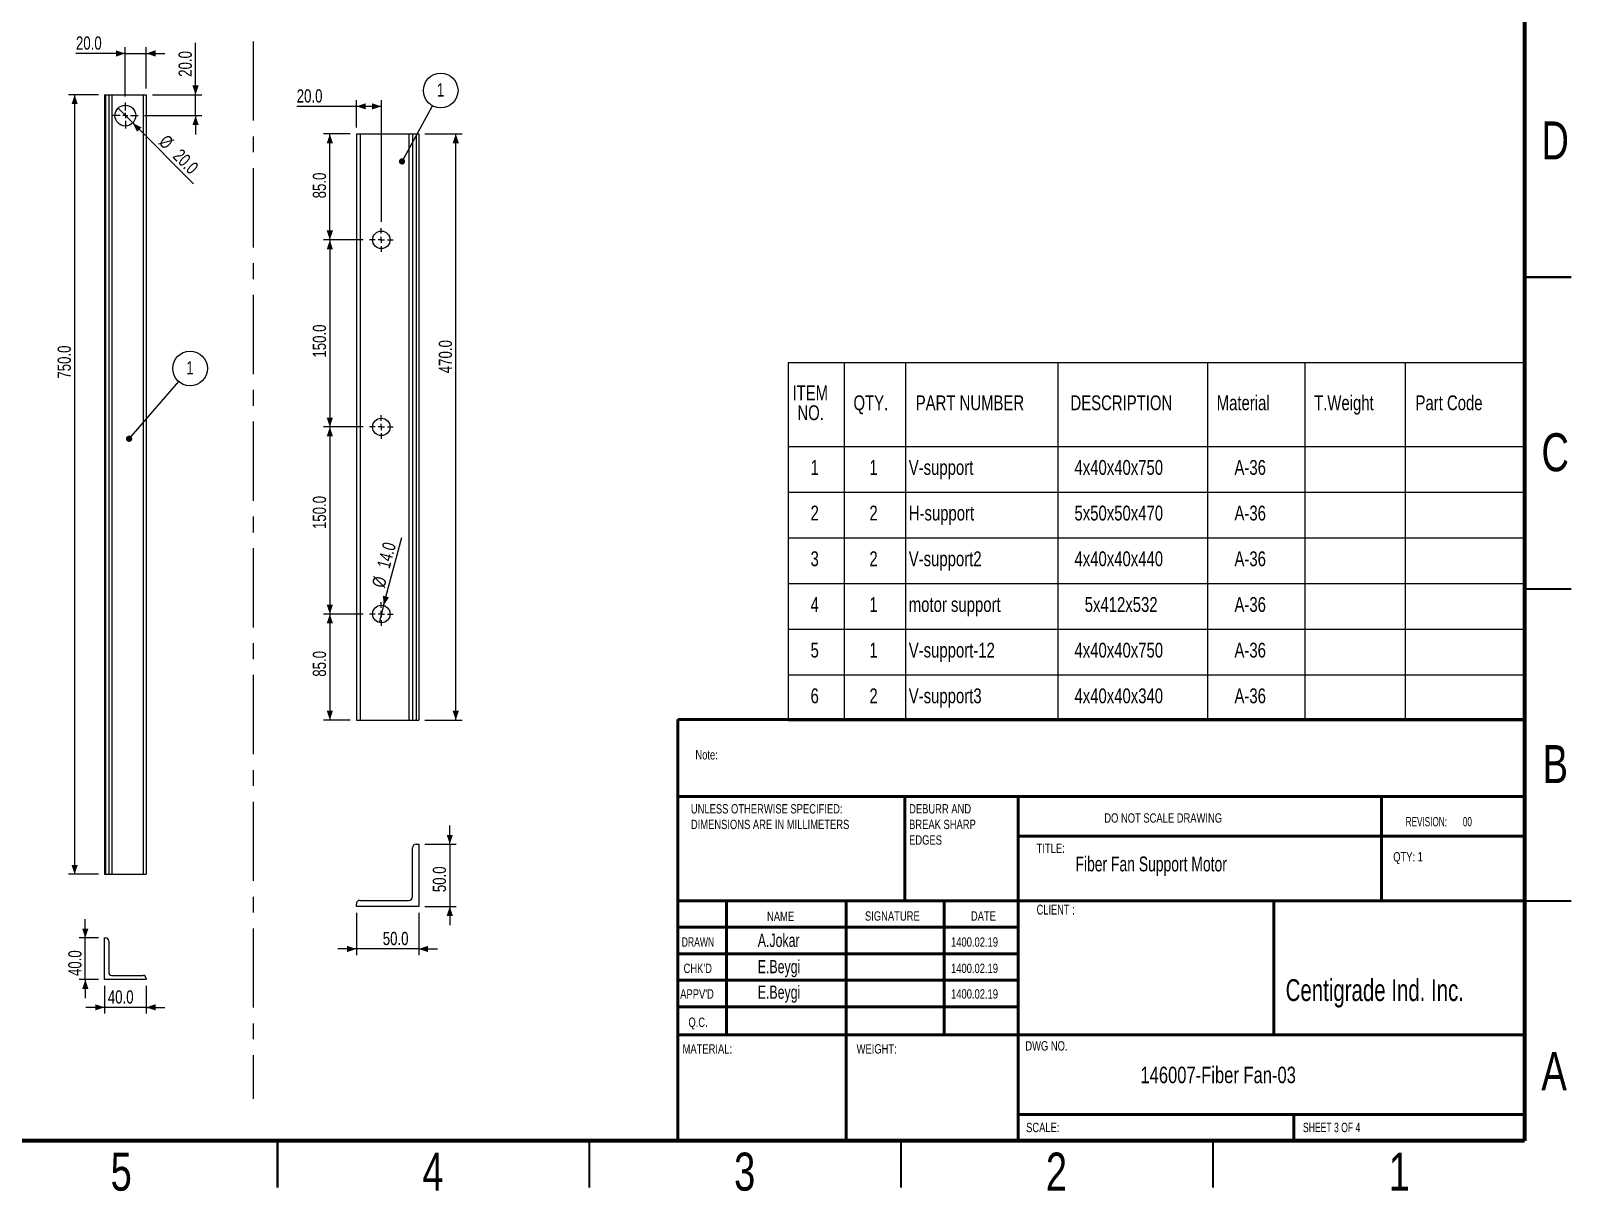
# Paper-space layout 'Sheet3' of a CAD drawing. Header units: millimetres. Extents: x 2 to 457, y 2 to 344.
# Drawn here: x 170.4 to 417.5, y 1.9 to 188 of the extents above; entities that cross this region are included whole.
import ezdxf

# ---------------------------------------------------------------- set-up
doc = ezdxf.new("R2010")
doc.units = ezdxf.units.MM
doc.linetypes.add('CENTERX2', pattern=[20.32, 12.7, -2.54, 2.54, -2.54])
doc.styles.add('SLDTEXTSTYLE0', font='TXT', dxfattribs={"width": 0.75})
doc.styles.add('SLDTEXTSTYLE1', font='TXT', dxfattribs={"width": 0.686449})
doc.styles.add('SLDTEXTSTYLE2', font='TXT', dxfattribs={"width": 0.652778})
doc.styles.add('SLDTEXTSTYLE3', font='TXT', dxfattribs={"width": 0.6875})
doc.styles.add('SLDTEXTSTYLE4', font='TXT', dxfattribs={"width": 0.7})
doc.dimstyles.new('SLDDIMSTYLE1', dxfattribs={"dimtxt": 0.18, "dimasz": 1, "dimexe": 0, "dimexo": 0.0625, "dimgap": 0, "dimtad": 0, "dimtih": 1, "dimtoh": 1, "dimdec": 0, "dimrnd": 1e-09, "dimzin": 0, "dimdsep": 46, "dimtxsty": 'Standard', "dimblk1": 'DOT', "dimblk2": 'DOT', "dimsah": 1, "dimcen": 0.09, "dimadec": 0, "dimazin": 0, "dimtfac": 1, "dimtdec": 0, "dimtofl": 0, "dimtmove": 0, "dimatfit": 3, "dimldrblk": 'DOT', "dimfxl": 0, "dimfrac": 2, "dimtolj": 1, "dimtzin": 0, "dimarcsym": 0})
doc.dimstyles.new('SLDDIMSTYLE12', dxfattribs={"dimtxt": 2.116667, "dimasz": 1.5, "dimexe": 0, "dimexo": 0.0625, "dimgap": 0.529167, "dimtad": 1, "dimdec": 1, "dimlfac": 5, "dimrnd": 1e-09, "dimzin": 4, "dimdsep": 46, "dimtxsty": 'SLDTEXTSTYLE0', "dimsah": 1, "dimcen": 0.09, "dimadec": 0, "dimazin": 1, "dimtfac": 1, "dimtdec": 1, "dimtofl": 0, "dimtmove": 0, "dimatfit": 3, "dimfxl": 0, "dimfrac": 2, "dimtolj": 1, "dimtzin": 12, "dimarcsym": 0})
doc.dimstyles.new('SLDDIMSTYLE13', dxfattribs={"dimtxt": 2.116667, "dimasz": 1.5, "dimexe": 0, "dimexo": 0.0625, "dimgap": 0.529167, "dimtad": 1, "dimdec": 1, "dimlfac": 5, "dimrnd": 1e-09, "dimzin": 4, "dimdsep": 46, "dimtxsty": 'SLDTEXTSTYLE0', "dimsah": 1, "dimcen": 0.09, "dimadec": 0, "dimazin": 1, "dimtfac": 1, "dimtdec": 1, "dimtmove": 0, "dimatfit": 0, "dimfxl": 0, "dimfrac": 2, "dimtolj": 1, "dimtzin": 12, "dimarcsym": 0})
doc.dimstyles.new('SLDDIMSTYLE14', dxfattribs={"dimtxt": 2.116667, "dimasz": 1.5, "dimexe": 0, "dimexo": 0.0625, "dimgap": 0.529167, "dimtad": 1, "dimdec": 1, "dimlfac": 5, "dimrnd": 1e-09, "dimzin": 4, "dimdsep": 46, "dimtxsty": 'SLDTEXTSTYLE0', "dimblk1": 'NONE', "dimsah": 1, "dimcen": 0, "dimadec": 0, "dimazin": 1, "dimtfac": 1, "dimtdec": 1, "dimtmove": 0, "dimatfit": 3, "dimldrblk": 'NONE', "dimfxl": 0, "dimfrac": 2, "dimtolj": 1, "dimtzin": 12, "dimarcsym": 0})
doc.dimstyles.new('SLDDIMSTYLE19', dxfattribs={"dimtxt": 2.116667, "dimasz": 1.5, "dimexe": 0, "dimexo": 0.0625, "dimgap": 0.529167, "dimtad": 1, "dimdec": 1, "dimlfac": 6, "dimrnd": 1e-09, "dimzin": 4, "dimdsep": 46, "dimtxsty": 'SLDTEXTSTYLE0', "dimsah": 1, "dimcen": 0.09, "dimadec": 0, "dimazin": 1, "dimtfac": 1, "dimtdec": 1, "dimtofl": 0, "dimtmove": 0, "dimatfit": 3, "dimfxl": 0, "dimfrac": 2, "dimtolj": 1, "dimtzin": 12, "dimarcsym": 0})
doc.dimstyles.new('SLDDIMSTYLE20', dxfattribs={"dimtxt": 2.116667, "dimasz": 1.5, "dimexe": 0, "dimexo": 0.0625, "dimgap": 0.529167, "dimtad": 1, "dimdec": 1, "dimlfac": 6, "dimrnd": 1e-09, "dimzin": 4, "dimdsep": 46, "dimtxsty": 'SLDTEXTSTYLE0', "dimsah": 1, "dimcen": 0.09, "dimadec": 0, "dimazin": 1, "dimtfac": 1, "dimtdec": 1, "dimtmove": 0, "dimatfit": 0, "dimfxl": 0, "dimfrac": 2, "dimtolj": 1, "dimtzin": 12, "dimarcsym": 0})
doc.dimstyles.new('SLDDIMSTYLE21', dxfattribs={"dimtxt": 2.116667, "dimasz": 1.5, "dimexe": 0, "dimexo": 0.0625, "dimgap": 0.529167, "dimtad": 1, "dimdec": 1, "dimlfac": 6, "dimrnd": 1e-09, "dimzin": 4, "dimdsep": 46, "dimtxsty": 'SLDTEXTSTYLE0', "dimblk1": 'NONE', "dimsah": 1, "dimcen": 0, "dimadec": 0, "dimazin": 1, "dimtfac": 1, "dimtdec": 1, "dimtmove": 0, "dimatfit": 3, "dimldrblk": 'NONE', "dimfxl": 0, "dimfrac": 2, "dimtolj": 1, "dimtzin": 12, "dimarcsym": 0})

# ---------------------------------------------------------------- blocks, each defined once
blk = doc.blocks.new('SW_NOTE_24')
at = {"color": 0, "linetype": 'Continuous', "lineweight": 0, "char_height": 1.5, "attachment_point": 1, "style": 'SLDTEXTSTYLE0'}
for s, insert in [('UNLESS OTHERWISE SPECIFIED:', (0, 1.93)), ('DIMENSIONS ARE IN MILLIMETERS', (0, -0.57))]:
    blk.add_mtext(s, dxfattribs=dict(at, insert=insert))
blk = doc.blocks.new('SW_NOTE_25')
at = {"color": 0, "linetype": 'Continuous', "lineweight": 0, "char_height": 1.5, "attachment_point": 1, "style": 'SLDTEXTSTYLE0'}
for s, insert in [('DEBURR AND', (0, 1.93)), ('BREAK SHARP', (0, -0.57)), ('EDGES', (0, -3.07))]:
    blk.add_mtext(s, dxfattribs=dict(at, insert=insert))
blk = doc.blocks.new('SW_TABLEANNOTATION_1')
at = {"color": 0, "linetype": 'Continuous', "lineweight": 0}
for p, q in [((0, 0), (0, -57.35)), ((118.13, 0), (0, 0)), ((8.99, 0), (8.99, -13.39)), ((18.86, 0), (18.86, -13.39)), ((43.28, 0), (43.28, -13.39)), ((67.25, 0), (67.25, -13.39)), ((82.88, 0), (82.88, -13.39)), ((99, 0), (99, -13.39)), ((118.13, -57.35), (118.13, 0)), ((0, -13.39), (118.13, -13.39)), ((8.99, -13.39), (8.99, -57.35)), ((18.86, -13.39), (18.86, -57.35)), ((43.28, -13.39), (43.28, -57.35)), ((67.25, -13.39), (67.25, -57.35)), ((82.88, -13.39), (82.88, -57.35)), ((99, -13.39), (99, -57.35)), ((0, -20.71), (118.13, -20.71)), ((0, -28.04), (118.13, -28.04)), ((0, -35.37), (118.13, -35.37)), ((0, -42.69), (118.13, -42.69)), ((0, -50.02), (118.13, -50.02)), ((0, -57.35), (118.13, -57.35))]:
    blk.add_line(p, q, dxfattribs=at)
at = {"color": 0, "linetype": 'Continuous', "lineweight": 0, "attachment_point": 1, "style": 'SLDTEXTSTYLE0'}
for s, insert, char_height in [('ITEM', (0.71, -3.62), 2.381), ('NO.', (1.5, -6.8), 2.381), ('QTY.', (10.49, -5.21), 2.381), ('PART NUMBER', (20.48, -5.21), 2.3813), ('DESCRIPTION', (45.3, -5.21), 2.3813), ('Material', (68.75, -5.21), 2.381), ('T.Weight', (84.38, -5.21), 2.381), ('Part Code', (100.64, -5.21), 2.381), ('1', (3.61, -15.57), 2.38), ('1', (13.05, -15.57), 2.38), ('V-support', (19.36, -15.57), 2.381), ('4x40x40x750', (45.94, -15.57), 2.3813), ('A-36', (71.6, -15.57), 2.381), ('2', (3.61, -22.89), 2.38), ('2', (13.05, -22.89), 2.38), ('H-support', (19.36, -22.89), 2.381), ('5x50x50x470', (45.94, -22.89), 2.3813), ('A-36', (71.6, -22.89), 2.381), ('3', (3.61, -30.22), 2.38), ('2', (13.05, -30.22), 2.38), ('V-support2', (19.36, -30.22), 2.381), ('4x40x40x440', (45.94, -30.22), 2.3813), ('A-36', (71.6, -30.22), 2.381), ('4', (3.61, -37.55), 2.38), ('1', (13.05, -37.55), 2.38), ('motor support', (19.36, -37.55), 2.3813), ('5x412x532', (47.58, -37.55), 2.381), ('A-36', (71.6, -37.55), 2.381), ('5', (3.61, -44.87), 2.38), ('1', (13.05, -44.87), 2.38), ('V-support-12', (19.36, -44.87), 2.3813), ('4x40x40x750', (45.94, -44.87), 2.3813), ('A-36', (71.6, -44.87), 2.381), ('6', (3.61, -52.2), 2.38), ('2', (13.05, -52.2), 2.38), ('V-support3', (19.36, -52.2), 2.381), ('4x40x40x340', (45.94, -52.2), 2.3813), ('A-36', (71.6, -52.2), 2.381)]:
    blk.add_mtext(s, dxfattribs=dict(at, insert=insert, char_height=char_height))
blk = doc.blocks.new('_D_97')
at = {"color": 7, "linetype": 'Continuous', "lineweight": 18}
for p, q in [((181.27, 177.75), (176.47, 177.75)), ((177.47, 177.75), (177.47, 52.75)), ((181.27, 52.75), (176.47, 52.75))]:
    blk.add_line(p, q, dxfattribs=at)
for points in [[(177.47, 177.75), (176.97, 176.25), (177.97, 176.25)], [(177.47, 52.75), (177.97, 54.25), (176.97, 54.25)]]:
    blk.add_solid(points, dxfattribs=at)
at = {"color": 7, "linetype": 'Continuous', "lineweight": 18, "insert": (174.74, 132.23), "char_height": 2.117, "attachment_point": 1, "rotation": 90, "style": 'SLDTEXTSTYLE0'}
blk.add_mtext('750.0', dxfattribs=at)
blk = doc.blocks.new('_D_98')
at = {"color": 7, "linetype": 'Continuous', "lineweight": 18}
for p, q in [((196.87, 177.75), (196.87, 186.1)), ((189.94, 177.75), (197.87, 177.75)), ((196.87, 174.41), (196.87, 177.75)), ((188.69, 174.41), (197.87, 174.41)), ((196.87, 174.41), (196.87, 171.41))]:
    blk.add_line(p, q, dxfattribs=at)
for points in [[(196.87, 177.75), (197.37, 179.25), (196.37, 179.25)], [(196.87, 174.41), (196.37, 172.91), (197.37, 172.91)]]:
    blk.add_solid(points, dxfattribs=at)
at = {"color": 7, "linetype": 'Continuous', "lineweight": 18, "insert": (194.14, 180.63), "char_height": 2.117, "attachment_point": 1, "rotation": 90, "style": 'SLDTEXTSTYLE0'}
blk.add_mtext('20.0', dxfattribs=at)
blk = doc.blocks.new('_D_99')
at = {"color": 7, "linetype": 'Continuous', "lineweight": 18}
for p, q in [((185.6, 177.5), (185.6, 185.38)), ((188.94, 178.75), (188.94, 185.38)), ((185.6, 184.38), (177.68, 184.38)), ((185.6, 184.38), (188.94, 184.38)), ((188.94, 184.38), (191.94, 184.38))]:
    blk.add_line(p, q, dxfattribs=at)
for points in [[(185.6, 184.38), (184.1, 184.88), (184.1, 183.88)], [(188.94, 184.38), (190.44, 183.88), (190.44, 184.88)]]:
    blk.add_solid(points, dxfattribs=at)
at = {"color": 7, "linetype": 'Continuous', "lineweight": 18, "insert": (177.68, 187.11), "char_height": 2.117, "attachment_point": 1, "style": 'SLDTEXTSTYLE0'}
blk.add_mtext('20.0', dxfattribs=at)
blk = doc.blocks.new('_D_100')
at = {"color": 7, "linetype": 'Continuous', "lineweight": 18}
for q in [(184.43, 175.59), (196.54, 163.47)]:
    blk.add_line((186.78, 173.23), q, dxfattribs=at)
blk.add_solid([(186.78, 173.23), (187.49, 171.82), (188.2, 172.53)], dxfattribs=at)
at = {"color": 7, "linetype": 'Continuous', "lineweight": 18, "char_height": 2.117, "attachment_point": 1, "rotation": 315, "style": 'SLDTEXTSTYLE0'}
for s, insert in [('%%c', (192.33, 171.52)), ('20.0', (194.59, 169.26))]:
    blk.add_mtext(s, dxfattribs=dict(at, insert=insert))
blk = doc.blocks.new('_NONE')
blk = doc.blocks.new('SW_NOTE_48')
at = {"color": 0, "linetype": 'Continuous', "lineweight": 0}
blk.add_circle((1.82, 2.1), 2.78, dxfattribs=at)
at = {"color": 0, "linetype": 'Continuous', "lineweight": 0, "insert": (1.8, 3.26), "char_height": 2.12, "attachment_point": 2, "style": 'SLDTEXTSTYLE0'}
blk.add_mtext('1', dxfattribs=at)
blk = doc.blocks.new('_DOT')
at = {"color": 0, "linetype": 'ByBlock', "lineweight": -2}
blk.add_line((-0.5, 0), (-1, 0), dxfattribs=at)
at = {"color": 0, "linetype": 'ByBlock', "const_width": 0.5}
blk.add_lwpolyline([(-0.25, 0, 1), (0.25, 0, 1)], format="xyb", close=True, dxfattribs=at)
blk = doc.blocks.new('SW_CENTERMARKSYMBOL_20')
at = {"color": 0, "linetype": 'Continuous', "lineweight": 0}
for p, q in [((-0.83, 0), (-2.08, 0)), ((0, 0), (-0.42, 0)), ((0, 0.83), (0, 2.08)), ((0, 0), (0, 0.42)), ((0, 0), (0, -0.42)), ((0, 0), (0.42, 0)), ((0.83, 0), (2.08, 0)), ((0, -0.83), (0, -2.08))]:
    blk.add_line(p, q, dxfattribs=at)
blk = doc.blocks.new('_D_101')
at = {"color": 7, "linetype": 'Continuous', "lineweight": 18}
for p, q in [((182.27, 34.87), (182.27, 30.41)), ((188.94, 34.87), (188.94, 30.41)), ((182.27, 31.41), (179.27, 31.41)), ((188.94, 31.41), (182.27, 31.41)), ((188.94, 31.41), (191.94, 31.41))]:
    blk.add_line(p, q, dxfattribs=at)
for points in [[(182.27, 31.41), (180.77, 31.91), (180.77, 30.91)], [(188.94, 31.41), (190.44, 30.91), (190.44, 31.91)]]:
    blk.add_solid(points, dxfattribs=at)
at = {"color": 7, "linetype": 'Continuous', "lineweight": 18, "insert": (182.79, 34.14), "char_height": 2.117, "attachment_point": 1, "style": 'SLDTEXTSTYLE0'}
blk.add_mtext('40.0', dxfattribs=at)
blk = doc.blocks.new('_D_102')
at = {"color": 7, "linetype": 'Continuous', "lineweight": 18}
for p, q in [((179.18, 42.54), (179.18, 45.54)), ((181.27, 42.54), (178.18, 42.54)), ((179.18, 35.87), (179.18, 42.54)), ((181.27, 35.87), (178.18, 35.87)), ((179.18, 35.87), (179.18, 32.87))]:
    blk.add_line(p, q, dxfattribs=at)
for points in [[(179.18, 42.54), (179.68, 44.04), (178.68, 44.04)], [(179.18, 35.87), (178.68, 34.37), (179.68, 34.37)]]:
    blk.add_solid(points, dxfattribs=at)
at = {"color": 7, "linetype": 'Continuous', "lineweight": 18, "insert": (176.45, 36.43), "char_height": 2.117, "attachment_point": 1, "rotation": 90, "style": 'SLDTEXTSTYLE0'}
blk.add_mtext('40.0', dxfattribs=at)
blk = doc.blocks.new('_D_103')
at = {"color": 7, "linetype": 'Continuous', "lineweight": 18}
for p, q in [((221.66, 171.49), (217.4, 171.49)), ((218.4, 154.49), (218.4, 171.49)), ((223.76, 154.49), (217.4, 154.49))]:
    blk.add_line(p, q, dxfattribs=at)
for points in [[(218.4, 171.49), (217.9, 169.99), (218.9, 169.99)], [(218.4, 154.49), (218.9, 155.99), (217.9, 155.99)]]:
    blk.add_solid(points, dxfattribs=at)
at = {"color": 7, "linetype": 'Continuous', "lineweight": 18, "insert": (215.67, 161.14), "char_height": 2.117, "attachment_point": 1, "rotation": 90, "style": 'SLDTEXTSTYLE0'}
blk.add_mtext('85.0', dxfattribs=at)
blk = doc.blocks.new('_D_104')
at = {"color": 7, "linetype": 'Continuous', "lineweight": 18}
for p, q in [((223.76, 154.49), (217.4, 154.49)), ((218.4, 154.49), (218.4, 124.49)), ((223.76, 124.49), (217.4, 124.49))]:
    blk.add_line(p, q, dxfattribs=at)
for points in [[(218.4, 154.49), (217.9, 152.99), (218.9, 152.99)], [(218.4, 124.49), (218.9, 125.99), (217.9, 125.99)]]:
    blk.add_solid(points, dxfattribs=at)
at = {"color": 7, "linetype": 'Continuous', "lineweight": 18, "insert": (215.67, 135.6), "char_height": 2.117, "attachment_point": 1, "rotation": 90, "style": 'SLDTEXTSTYLE0'}
blk.add_mtext('150.0', dxfattribs=at)
blk = doc.blocks.new('_D_105')
at = {"color": 7, "linetype": 'Continuous', "lineweight": 18}
for p, q in [((223.76, 124.49), (217.4, 124.49)), ((218.4, 124.49), (218.4, 94.49)), ((223.76, 94.49), (217.4, 94.49))]:
    blk.add_line(p, q, dxfattribs=at)
for points in [[(218.4, 124.49), (217.9, 122.99), (218.9, 122.99)], [(218.4, 94.49), (218.9, 95.99), (217.9, 95.99)]]:
    blk.add_solid(points, dxfattribs=at)
at = {"color": 7, "linetype": 'Continuous', "lineweight": 18, "insert": (215.67, 108.11), "char_height": 2.117, "attachment_point": 1, "rotation": 90, "style": 'SLDTEXTSTYLE0'}
blk.add_mtext('150.0', dxfattribs=at)
blk = doc.blocks.new('_D_106')
at = {"color": 7, "linetype": 'Continuous', "lineweight": 18}
for p, q in [((223.76, 94.49), (217.4, 94.49)), ((218.4, 94.49), (218.4, 77.49)), ((221.66, 77.49), (217.4, 77.49))]:
    blk.add_line(p, q, dxfattribs=at)
for points in [[(218.4, 94.49), (217.9, 92.99), (218.9, 92.99)], [(218.4, 77.49), (218.9, 78.99), (217.9, 78.99)]]:
    blk.add_solid(points, dxfattribs=at)
at = {"color": 7, "linetype": 'Continuous', "lineweight": 18, "insert": (215.67, 84.43), "char_height": 2.117, "attachment_point": 1, "rotation": 90, "style": 'SLDTEXTSTYLE0'}
blk.add_mtext('85.0', dxfattribs=at)
blk = doc.blocks.new('_D_107')
at = {"color": 7, "linetype": 'Continuous', "lineweight": 18}
for p, q in [((233.66, 171.49), (239.6, 171.49)), ((238.6, 77.49), (238.6, 171.49)), ((233.66, 77.49), (239.6, 77.49))]:
    blk.add_line(p, q, dxfattribs=at)
for points in [[(238.6, 171.49), (238.1, 169.99), (239.1, 169.99)], [(238.6, 77.49), (239.1, 78.99), (238.1, 78.99)]]:
    blk.add_solid(points, dxfattribs=at)
at = {"color": 7, "linetype": 'Continuous', "lineweight": 18, "insert": (235.87, 133.1), "char_height": 2.117, "attachment_point": 1, "rotation": 90, "style": 'SLDTEXTSTYLE0'}
blk.add_mtext('470.0', dxfattribs=at)
blk = doc.blocks.new('_D_108')
at = {"color": 7, "linetype": 'Continuous', "lineweight": 18}
for p, q in [((222.66, 175.9), (213.09, 175.9)), ((222.66, 172.49), (222.66, 176.9)), ((226.66, 175.9), (222.66, 175.9)), ((226.66, 157.39), (226.66, 176.9))]:
    blk.add_line(p, q, dxfattribs=at)
for points in [[(222.66, 175.9), (224.16, 175.4), (224.16, 176.4)], [(226.66, 175.9), (225.16, 176.4), (225.16, 175.4)]]:
    blk.add_solid(points, dxfattribs=at)
at = {"color": 7, "linetype": 'Continuous', "lineweight": 18, "insert": (213.09, 178.63), "char_height": 2.117, "attachment_point": 1, "style": 'SLDTEXTSTYLE0'}
blk.add_mtext('20.0', dxfattribs=at)
blk = doc.blocks.new('_D_109')
at = {"color": 7, "linetype": 'Continuous', "lineweight": 18}
for q in [(229.95, 106.78), (226.29, 93.14)]:
    blk.add_line((227.02, 95.84), q, dxfattribs=at)
blk.add_solid([(227.02, 95.84), (227.89, 97.16), (226.92, 97.42)], dxfattribs=at)
at = {"color": 7, "linetype": 'Continuous', "lineweight": 18, "char_height": 2.117, "attachment_point": 1, "rotation": 75, "style": 'SLDTEXTSTYLE0'}
for s, insert in [('14.0', (225.93, 102.19)), ('%%c', (225.1, 99.11))]:
    blk.add_mtext(s, dxfattribs=dict(at, insert=insert))
blk = doc.blocks.new('SW_NOTE_49')
at = {"color": 0, "linetype": 'Continuous', "lineweight": 0}
blk.add_circle((1.33, 2.44), 2.78, dxfattribs=at)
at = {"color": 0, "linetype": 'Continuous', "lineweight": 0, "insert": (1.31, 3.6), "char_height": 2.12, "attachment_point": 2, "style": 'SLDTEXTSTYLE0'}
blk.add_mtext('1', dxfattribs=at)
blk = doc.blocks.new('SW_CENTERMARKSYMBOL_21')
at = {"color": 0, "linetype": 'Continuous', "lineweight": 0}
for p, q in [((-1, 0), (-1.9, 0)), ((0, 0), (-0.5, 0)), ((0, 1), (0, 1.9)), ((0, 0), (0, 0.5)), ((0, 0), (0, -0.5)), ((0, 0), (0.5, 0)), ((1, 0), (1.9, 0)), ((0, -1), (0, -1.9))]:
    blk.add_line(p, q, dxfattribs=at)
blk = doc.blocks.new('SW_CENTERMARKSYMBOL_22')
at = {"color": 0, "linetype": 'Continuous', "lineweight": 0}
for p, q in [((-1, 0), (-1.9, 0)), ((0, 0), (-0.5, 0)), ((0, 1), (0, 1.9)), ((0, 0), (0, 0.5)), ((0, 0), (0, -0.5)), ((0, 0), (0.5, 0)), ((1, 0), (1.9, 0)), ((0, -1), (0, -1.9))]:
    blk.add_line(p, q, dxfattribs=at)
blk = doc.blocks.new('SW_CENTERMARKSYMBOL_23')
at = {"color": 0, "linetype": 'Continuous', "lineweight": 0}
for p, q in [((-1, 0), (-1.9, 0)), ((0, 0), (-0.5, 0)), ((0, 1), (0, 1.9)), ((0, 0), (0, 0.5)), ((0, 0), (0, -0.5)), ((0, 0), (0.5, 0)), ((1, 0), (1.9, 0)), ((0, -1), (0, -1.9))]:
    blk.add_line(p, q, dxfattribs=at)
blk = doc.blocks.new('_D_110')
at = {"color": 7, "linetype": 'Continuous', "lineweight": 18}
for p, q in [((237.64, 57.57), (237.64, 60.57)), ((233.66, 57.57), (238.64, 57.57)), ((237.64, 57.57), (237.64, 47.57)), ((233.66, 47.57), (238.64, 47.57)), ((237.64, 47.57), (237.64, 44.57))]:
    blk.add_line(p, q, dxfattribs=at)
for points in [[(237.64, 57.57), (238.14, 59.07), (237.14, 59.07)], [(237.64, 47.57), (237.14, 46.07), (238.14, 46.07)]]:
    blk.add_solid(points, dxfattribs=at)
at = {"color": 7, "linetype": 'Continuous', "lineweight": 18, "insert": (234.91, 49.88), "char_height": 2.117, "attachment_point": 1, "rotation": 90, "style": 'SLDTEXTSTYLE0'}
blk.add_mtext('50.0', dxfattribs=at)
blk = doc.blocks.new('_D_111')
at = {"color": 7, "linetype": 'Continuous', "lineweight": 18}
for p, q in [((222.66, 46.57), (222.66, 39.78)), ((232.66, 46.57), (232.66, 39.78)), ((222.66, 40.78), (219.66, 40.78)), ((232.66, 40.78), (222.66, 40.78)), ((232.66, 40.78), (235.66, 40.78))]:
    blk.add_line(p, q, dxfattribs=at)
for points in [[(222.66, 40.78), (221.16, 41.28), (221.16, 40.28)], [(232.66, 40.78), (234.16, 40.28), (234.16, 41.28)]]:
    blk.add_solid(points, dxfattribs=at)
at = {"color": 7, "linetype": 'Continuous', "lineweight": 18, "insert": (226.89, 43.51), "char_height": 2.117, "attachment_point": 1, "style": 'SLDTEXTSTYLE0'}
blk.add_mtext('50.0', dxfattribs=at)

psp = doc.layouts.new('Sheet3')

# ---------------------------------------------------------------- linework, layer by layer
at = {"color": 7, "linetype": 'Continuous', "lineweight": 70}
for p, q in [((410, 287), (410, 10)), ((410, 10), (10, 10))]:
    psp.add_line(p, q, dxfattribs=at)
at = {"color": 7, "linetype": 'CENTERX2', "lineweight": 18}
psp.add_line((206.128, 186.309), (206.128, 16.717), dxfattribs=at)
at = {"color": 7, "linetype": 'Continuous', "lineweight": 25}
for p, q in [((182.27, 177.746), (182.27, 52.746)), ((182.27, 177.746), (182.437, 177.746)), ((182.437, 177.746), (182.437, 52.746)), ((182.437, 177.746), (182.937, 177.746)), ((182.937, 177.746), (182.937, 52.746)), ((182.937, 177.746), (183.437, 177.746)), ((183.437, 177.746), (183.437, 52.746)), ((183.437, 177.746), (188.437, 177.746)), ((188.437, 177.746), (188.437, 52.746)), ((188.437, 177.746), (188.937, 177.746)), ((188.937, 177.746), (188.937, 52.746)), ((222.656, 171.488), (222.656, 77.488)), ((222.656, 171.488), (223.256, 171.488)), ((223.256, 171.488), (223.256, 77.488)), ((223.256, 171.488), (231.056, 171.488)), ((231.056, 171.488), (231.056, 77.488)), ((231.056, 171.488), (231.656, 171.488)), ((231.656, 171.488), (231.656, 77.488)), ((231.656, 171.488), (232.256, 171.488)), ((232.256, 171.488), (232.256, 77.488)), ((232.256, 171.488), (232.656, 171.488)), ((232.656, 171.488), (232.656, 77.488)), ((222.656, 77.488), (223.256, 77.488)), ((223.256, 77.488), (231.056, 77.488)), ((231.056, 77.488), (231.656, 77.488)), ((231.656, 77.488), (232.256, 77.488)), ((232.256, 77.488), (232.656, 77.488)), ((231.656, 49.169), (231.656, 56.969)), ((232.256, 57.569), (232.656, 57.569)), ((232.656, 57.569), (232.656, 47.569)), ((182.27, 52.746), (182.437, 52.746)), ((182.437, 52.746), (182.937, 52.746)), ((182.937, 52.746), (183.437, 52.746)), ((183.437, 52.746), (188.437, 52.746)), ((188.437, 52.746), (188.937, 52.746)), ((222.656, 47.569), (222.656, 47.969)), ((232.656, 47.569), (222.656, 47.569)), ((223.256, 48.569), (231.056, 48.569)), ((182.27, 42.54), (182.437, 42.54)), ((182.27, 35.873), (182.27, 42.54)), ((182.937, 42.04), (182.937, 37.04)), ((188.937, 35.873), (182.27, 35.873)), ((183.437, 36.54), (188.437, 36.54)), ((188.937, 36.04), (188.937, 35.873))]:
    psp.add_line(p, q, dxfattribs=at)
at = {"color": 7, "linetype": 'Continuous', "lineweight": 35}
for p, q in [((417.5, 148.5), (410, 148.5)), ((410, 148.5), (417.5, 148.5)), ((410, 98.5), (417.5, 98.5)), ((410, 48.5), (417.5, 48.5)), ((210, 2.5), (210, 10)), ((210, 10), (210, 2.5)), ((260, 10), (260, 2.5)), ((310, 10), (310, 2.5)), ((360, 10), (360, 2.5))]:
    psp.add_line(p, q, dxfattribs=at)
at = {"color": 7, "linetype": 'Continuous', "lineweight": 50}
for p, q in [((274.2, 77.597), (410, 77.597)), ((274.2, 77.597), (274.2, 65.25)), ((274.2, 65.25), (410, 65.25)), ((274.2, 65.25), (274.2, 10.25)), ((310.6, 65.25), (310.6, 48.5)), ((328.8, 65.25), (328.8, 10)), ((387.09, 48.5), (387.09, 65.25)), ((410, 58.875), (328.8, 58.875)), ((410, 48.5), (274.2, 48.5)), ((282, 48.5), (282, 27)), ((301.191, 48.5), (301.191, 10.25)), ((316.906, 48.5), (316.906, 27)), ((328.8, 10.25), (328.8, 48.5)), ((369.786, 27), (369.786, 48.5)), ((328.8, 44.25), (274.2, 44.25)), ((328.8, 40), (274.2, 40)), ((328.8, 35.75), (274.2, 35.75)), ((328.8, 31.5), (274.2, 31.5)), ((284.6, 27), (274.2, 27)), ((284.6, 27), (410, 27)), ((328.8, 14.25), (410, 14.25)), ((373, 10), (373, 14.25))]:
    psp.add_line(p, q, dxfattribs=at)
at = {"color": 7, "linetype": 'Continuous', "lineweight": 25}
for centre, radius in [((185.604, 174.413), 1.667), ((226.656, 154.488), 1.4), ((226.656, 124.488), 1.4), ((226.656, 94.488), 1.4)]:
    psp.add_circle(centre, radius, dxfattribs=at)
for centre, radius, start, end in [((232.256, 56.969), 0.6, 90, 180), ((223.256, 47.969), 0.6, 90, 180), ((231.056, 49.169), 0.6, 270, 0), ((182.437, 42.04), 0.5, 0, 90), ((183.437, 37.04), 0.5, 180, 270), ((188.437, 36.04), 0.5, 0, 90)]:
    psp.add_arc(centre, radius, start, end, dxfattribs=at)

# ---------------------------------------------------------------- block references
at = {"color": 7, "linetype": 'Continuous', "lineweight": 0}
for name, p in [('SW_NOTE_49', (234.847, 175.992)), ('SW_CENTERMARKSYMBOL_20', (185.604, 174.413)), ('SW_CENTERMARKSYMBOL_23', (226.656, 154.488)), ('SW_NOTE_48', (194.158, 131.762)), ('SW_TABLEANNOTATION_1', (291.894, 134.756)), ('SW_CENTERMARKSYMBOL_21', (226.656, 124.488)), ('SW_CENTERMARKSYMBOL_22', (226.656, 94.488)), ('SW_NOTE_24', (276.309, 62.069)), ('SW_NOTE_25', (311.309, 62.069))]:
    psp.add_blockref(name, p, dxfattribs=at)

# ---------------------------------------------------------------- texts
for s, insert, char_height, attachment_point, style in [('D', (414.93, 173.476), 6.096, 2, 'SLDTEXTSTYLE0'), ('C', (414.937, 123.476), 6.096, 2, 'SLDTEXTSTYLE0'), ('Note:', (277.032, 72.666), 1.5, 1, 'SLDTEXTSTYLE0'), ('B', (414.953, 73.476), 6.096, 2, 'SLDTEXTSTYLE0'), ('DO NOT SCALE DRAWING', (342.615, 62.533), 1.5, 1, 'SLDTEXTSTYLE0'), ('REVISION:       00', (390.955, 61.935), 1.5, 1, 'SLDTEXTSTYLE2'), ('TITLE:', (331.76, 57.684), 1.5, 1, 'SLDTEXTSTYLE0'), ('Fiber Fan Support Motor', (337.994, 55.596), 2.38125, 1, 'SLDTEXTSTYLE4'), ('QTY: 1', (388.958, 56.305), 1.5, 1, 'SLDTEXTSTYLE0'), ('CLIENT :', (331.76, 47.885), 1.5875, 1, 'SLDTEXTSTYLE4'), ('NAME', (288.522, 46.751), 1.5, 1, 'SLDTEXTSTYLE0'), ('SIGNATURE', (304.234, 46.812), 1.5, 1, 'SLDTEXTSTYLE0'), ('DATE', (321.218, 46.812), 1.5, 1, 'SLDTEXTSTYLE0'), ('DRAWN', (274.843, 42.635), 1.5, 1, 'SLDTEXTSTYLE1'), ('A.Jokar', (287.033, 43.219), 2.1167, 1, 'SLDTEXTSTYLE4'), ('1400.02.19', (318.038, 42.635), 1.5, 1, 'SLDTEXTSTYLE0'), ("CHK'D", (275.139, 38.412), 1.5, 1, 'SLDTEXTSTYLE0'), ('E.Beygi', (287.033, 38.996), 2.1167, 1, 'SLDTEXTSTYLE4'), ('1400.02.19', (318.038, 38.412), 1.5, 1, 'SLDTEXTSTYLE0'), ('E.Beygi', (287.033, 34.9), 2.1167, 1, 'SLDTEXTSTYLE4'), ('Centigrade Ind. Inc.', (371.708, 35.923), 3.5, 1, 'SLDTEXTSTYLE4'), ("APPV'D", (274.602, 34.316), 1.5, 1, 'SLDTEXTSTYLE0'), ('1400.02.19', (318.038, 34.316), 1.5, 1, 'SLDTEXTSTYLE0'), ('Q.C.', (275.915, 29.776), 1.5, 1, 'SLDTEXTSTYLE0'), ('MATERIAL:', (274.975, 25.505), 1.5, 1, 'SLDTEXTSTYLE0'), ('WEIGHT:', (302.894, 25.503), 1.4986, 1, 'SLDTEXTSTYLE0'), ('DWG NO.', (329.953, 25.986), 1.5, 1, 'SLDTEXTSTYLE0'), ('A', (414.757, 24.226), 6.096, 2, 'SLDTEXTSTYLE0'), ('146007-Fiber Fan-03', (348.415, 21.897), 2.64583, 1, 'SLDTEXTSTYLE0'), ('SCALE:', (330.074, 12.9), 1.5, 1, 'SLDTEXTSTYLE0'), ('SHEET 3 OF 4', (374.478, 12.9), 1.5, 1, 'SLDTEXTSTYLE3'), ('5', (184.939, 8.114), 6.096, 2, 'SLDTEXTSTYLE0'), ('4', (234.939, 8.114), 6.096, 2, 'SLDTEXTSTYLE0'), ('3', (284.939, 8.114), 6.096, 2, 'SLDTEXTSTYLE0'), ('2', (334.939, 8.114), 6.096, 2, 'SLDTEXTSTYLE0'), ('1', (389.939, 8.114), 6.096, 2, 'SLDTEXTSTYLE0')]:
    psp.add_mtext(s, dxfattribs=dict(at, insert=insert, char_height=char_height, attachment_point=attachment_point, style=style))

# ---------------------------------------------------------------- dimensions: what is measured, and where the dimension line sits
at = {"color": 7, "linetype": 'Continuous', "lineweight": 18}
for base, p1, p2, dimstyle, picture, middle in [((188.937, 184.377), (185.604, 176.496), (188.937, 177.746), 'SLDDIMSTYLE20', '_D_99', (180.413, 184.377)), ((222.656, 175.904), (226.656, 156.388), (222.656, 171.488), 'SLDDIMSTYLE12', '_D_108', (215.823, 175.904)), ((182.27, 31.408), (188.937, 35.873), (182.27, 35.873), 'SLDDIMSTYLE20', '_D_101', (185.525, 31.408))]:
    dim = psp.add_linear_dim(base=base, p1=p1, p2=p2, dimstyle=dimstyle, dxfattribs=at)
    dim.commit()
    dim.dimension.update_dxf_attribs({"geometry": picture, "text_midpoint": middle, "dimtype": 160})
for base, p1, p2, angle, dimstyle, picture, middle in [((196.87, 177.746), (187.687, 174.413), (188.937, 177.746), 90, 'SLDDIMSTYLE20', '_D_98', (196.87, 183.369)), ((177.467, 52.746), (182.27, 177.746), (182.27, 52.746), 90, 'SLDDIMSTYLE19', '_D_97', (177.467, 135.748)), ((218.399, 171.488), (224.756, 154.488), (222.656, 171.488), 90, 'SLDDIMSTYLE12', '_D_103', (218.399, 163.875)), ((238.601, 171.488), (232.656, 77.488), (232.656, 171.488), 90, 'SLDDIMSTYLE12', '_D_107', (238.601, 136.622)), ((218.399, 124.488), (224.756, 154.488), (224.756, 124.488), 90, 'SLDDIMSTYLE12', '_D_104', (218.399, 139.115)), ((218.399, 94.488), (224.756, 124.488), (224.756, 94.488), 90, 'SLDDIMSTYLE12', '_D_105', (218.399, 111.631)), ((218.399, 77.488), (224.756, 94.488), (222.656, 77.488), 90, 'SLDDIMSTYLE12', '_D_106', (218.399, 87.168)), ((237.643, 47.569), (232.656, 57.569), (232.656, 47.569), 90, 'SLDDIMSTYLE13', '_D_110', (237.643, 52.611)), ((222.656, 40.782), (232.656, 47.569), (222.656, 47.569), 0, 'SLDDIMSTYLE13', '_D_111', (229.623, 40.782)), ((179.183, 42.54), (182.27, 35.873), (182.27, 42.54), 90, 'SLDDIMSTYLE20', '_D_102', (179.183, 39.168))]:
    dim = psp.add_linear_dim(base=base, p1=p1, p2=p2, angle=angle, dimstyle=dimstyle, dxfattribs=at)
    dim.commit()
    dim.dimension.update_dxf_attribs({"geometry": picture, "text_midpoint": middle, "dimtype": 160})
for p1, p2, dimstyle, picture, middle in [((184.425, 175.591), (186.782, 173.234), 'SLDDIMSTYLE21', '_D_100', (193.569, 166.447)), ((226.294, 93.136), (227.019, 95.84), 'SLDDIMSTYLE14', '_D_109', (228.872, 102.758))]:
    dim = psp.add_diameter_dim_2p(p1=p1, p2=p2, dimstyle=dimstyle, dxfattribs=at)
    dim.commit()
    dim.dimension.update_dxf_attribs({"geometry": picture, "text_midpoint": middle, "dimtype": 163})

# ---------------------------------------------------------------- leaders
at = {"color": 7, "linetype": 'Continuous', "lineweight": 0}
for points in [[(229.982, 167.065), (234.847, 175.992)], [(186.21, 122.592), (194.158, 131.762)]]:
    psp.add_leader(points, dimstyle='SLDDIMSTYLE1', dxfattribs=at)

doc.saveas('drawing.dxf')
